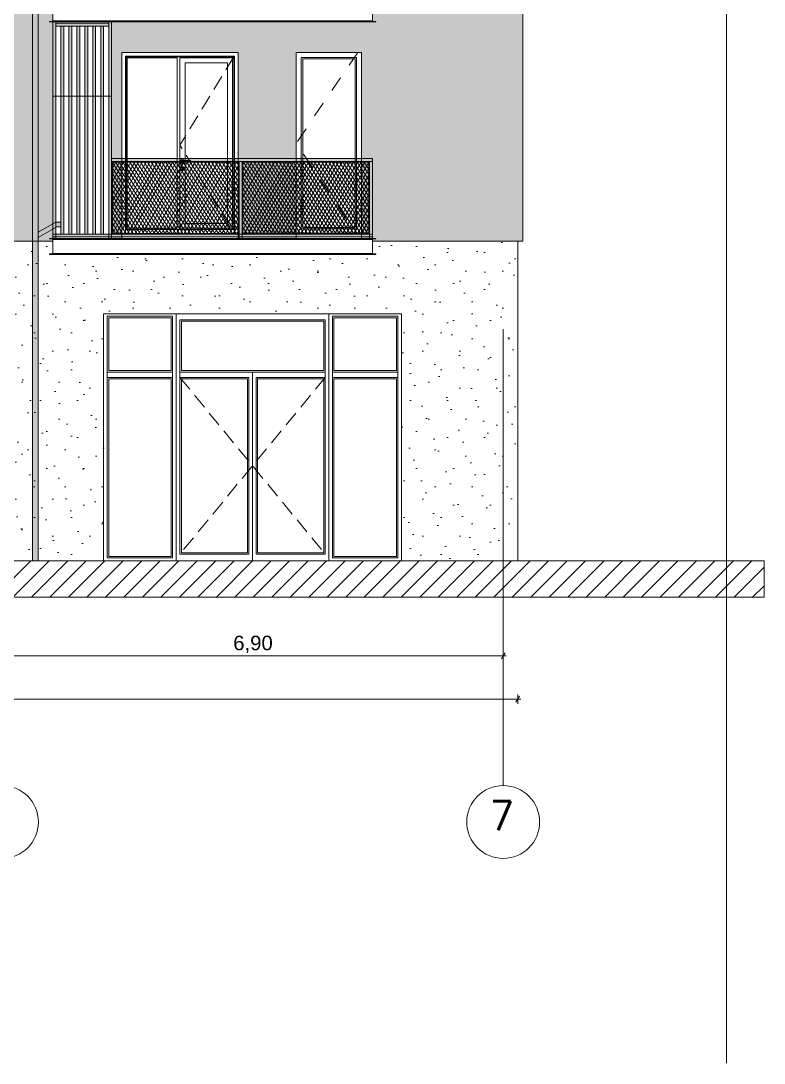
# Model space of a CAD drawing. Header units: metres. Extents: x 476297 to 476657, y 4620828 to 4621206.
# Drawn here: x 476577.14 to 476587.37, y 4621064.53 to 4621078.88 of the extents above; entities that cross this region are included whole.
import ezdxf

# ---------------------------------------------------------------- set-up
doc = ezdxf.new("R2010")
doc.units = ezdxf.units.M
doc.header["$MEASUREMENT"] = 0
doc.set_wipeout_variables(frame=1)
for name, pattern in [('Dashed', [0.423333, 0.211667, -0.211667]), ('Hidden Line', [0.3175, 0.211667, -0.105833]), ('Wipeout_Contour', [1, 0, -1])]:
    doc.linetypes.add(name, pattern=pattern)
for name, color, linetype in [('0_Pen_No__250', 7, 'Continuous'), ('2D Drafting - General_Pen_No__30_Pen_No__9_Pen_No__9', 7, 'Continuous'), ('2D Drafting - General_Pen_No__7', 7, 'Continuous'), ('a-iataki_Pen_No__5_Pen_No__5', 7, 'Continuous'), ('gegmebi_Pen_No__7', 7, 'Continuous'), ('New2D Drafting - General', 7, 'Continuous'), ('New2D Drafting - General_Pen_No__30_Pen_No__9_Pen_No__9', 7, 'Continuous'), ('NewStructural - Bearing', 7, 'Continuous'), ('Structural - Bearing', 7, 'Continuous'), ('zoma', 7, 'Continuous'), ('zoma_Pen_No__5_Pen_No__5', 7, 'Continuous')]:
    doc.layers.add(name, color=color, linetype=linetype)
doc.styles.add('GENERATED_STYLE_2', font='arial.ttf')
doc.dimstyles.new('GENERATED_STYLE__1', dxfattribs={"dimtxt": 0.2, "dimasz": 0.064421, "dimexe": 0.18, "dimexo": 0.003, "dimgap": 0.09, "dimtad": 1, "dimtih": 1, "dimtoh": 1, "dimzin": 0, "dimdsep": 46, "dimtxsty": 'GENERATED_STYLE_2', "dimblk": 'ARROWHEAD_2', "dimblk1": 'ARROWHEAD_2', "dimblk2": 'ARROWHEAD_2', "dimcen": 0.09, "dimclrd": 142, "dimclre": 142, "dimclrt": 142, "dimadec": 0, "dimazin": 0, "dimtfac": 1, "dimtdec": 4, "dimtmove": 0, "dimatfit": 3, "dimfxl": 1, "dimtolj": 1, "dimtzin": 0, "dimarcsym": 0})
pattern_1 = [(60, (476844.52715, 4621385.791044), (-0.038971143, 0.0225), []), (122.833095, (476844.52715, 4621385.791044), (0.0368060797, 0.01875), [])]

# ---------------------------------------------------------------- blocks, each defined once
blk = doc.blocks.new('*D527', base_point=(476844.527, 4621385.791))
at = {"layer": 'zoma', "color": 142, "linetype": 'Continuous', "lineweight": 0, "transparency": 16777216}
for p, q in [((476576.904, 4621070.183), (476576.855, 4621070.098)), ((476576.879, 4621070.077), (476576.879, 4621070.204)), ((476576.879, 4621070.14), (476583.779, 4621070.14)), ((476583.755, 4621070.098), (476583.804, 4621070.183)), ((476583.779, 4621070.077), (476583.779, 4621070.204)), ((476583.779, 4621070.14), (476583.821, 4621070.14))]:
    blk.add_line(p, q, dxfattribs=at)
at = {"layer": 'zoma', "color": 142, "lineweight": 0, "transparency": 16777216, "insert": (476580.063, 4621070.18), "char_height": 0.2, "attachment_point": 7, "style": 'GENERATED_STYLE_2'}
blk.add_mtext('\\A1;{\\pql;\\fArial CYR|b0|i0|c204|p34;6,90}', dxfattribs=at)
blk = doc.blocks.new('ARROWHEAD_2')
at = {"color": 0, "linetype": 'Continuous', "lineweight": 0}
for p, q in [((0, 0), (-1, 0)), ((-0.38, -0.66), (0.38, 0.66))]:
    blk.add_line(p, q, dxfattribs=at)
blk = doc.blocks.new('*D706', base_point=(476844.527, 4621385.791))
at = {"layer": 'zoma', "color": 142, "linetype": 'Continuous', "lineweight": 0, "transparency": 16777216}
for p, q in [((476542.204, 4621069.587), (476542.155, 4621069.502)), ((476542.179, 4621069.481), (476542.179, 4621069.608)), ((476583.955, 4621069.502), (476584.004, 4621069.587)), ((476583.979, 4621069.481), (476583.979, 4621069.608)), ((476542.138, 4621069.544), (476542.179, 4621069.544)), ((476542.179, 4621069.544), (476583.979, 4621069.544)), ((476583.979, 4621069.544), (476584.02, 4621069.544))]:
    blk.add_line(p, q, dxfattribs=at)
at = {"layer": 'zoma', "color": 142, "lineweight": 0, "transparency": 16777216, "insert": (476562.737, 4621069.584), "char_height": 0.2, "attachment_point": 7, "style": 'GENERATED_STYLE_2'}
blk.add_mtext('\\A1;{\\pql;\\fArial CYR|b0|i0|c204|p34;41,80}', dxfattribs=at)

msp = doc.modelspace()

# ---------------------------------------------------------------- hatches: boundary and pattern name
at = {"layer": 'New2D Drafting - General', "linetype": 'Continuous', "lineweight": 0}
h = msp.add_hatch(dxfattribs=at)
h.set_pattern_fill('BATT_INSULATION', style=0, pattern_type=2)
h.set_pattern_definition(pattern_1)
h.paths.add_polyline_path([(476580.134, 4621076.936), (476578.399, 4621076.936), (476578.399, 4621075.955), (476580.134, 4621075.955)])
h = msp.add_hatch(dxfattribs=at)
h.set_pattern_fill('BATT_INSULATION', style=0, pattern_type=2)
h.set_pattern_definition(pattern_1)
h.paths.add_polyline_path([(476581.929, 4621076.936), (476580.194, 4621076.936), (476580.194, 4621075.956), (476581.929, 4621075.956)])
at = {"layer": 'New2D Drafting - General_Pen_No__30_Pen_No__9_Pen_No__9', "linetype": 'Continuous', "lineweight": 0}
for points in [[(476578.349, 4621078.846), (476578.349, 4621078.805), (476577.619, 4621078.805), (476577.619, 4621078.846)], [(476577.729, 4621078.805), (476577.689, 4621078.805), (476577.689, 4621075.946), (476577.729, 4621075.946)], [(476577.799, 4621078.805), (476577.839, 4621078.805), (476577.839, 4621075.946), (476577.799, 4621075.946)], [(476577.909, 4621078.805), (476577.949, 4621078.805), (476577.949, 4621075.946), (476577.909, 4621075.946)], [(476578.019, 4621078.805), (476578.059, 4621078.805), (476578.059, 4621075.946), (476578.019, 4621075.946)], [(476578.129, 4621078.805), (476578.169, 4621078.805), (476578.169, 4621075.946), (476578.129, 4621075.946)], [(476578.279, 4621078.805), (476578.239, 4621078.805), (476578.239, 4621075.946), (476578.279, 4621075.946)], [(476581.979, 4621076.986), (476581.979, 4621076.946), (476578.389, 4621076.946), (476578.389, 4621076.986)], [(476578.399, 4621076.936), (476578.389, 4621076.946), (476580.144, 4621076.946), (476580.134, 4621076.936)], [(476578.389, 4621076.946), (476578.399, 4621076.936), (476578.399, 4621075.955), (476578.389, 4621075.946)], [(476580.144, 4621075.946), (476580.134, 4621075.956), (476580.134, 4621076.936), (476580.144, 4621076.946)], [(476580.184, 4621075.945), (476580.194, 4621075.955), (476580.194, 4621076.936), (476580.184, 4621076.946)], [(476580.194, 4621076.936), (476580.184, 4621076.946), (476581.939, 4621076.946), (476581.929, 4621076.936)], [(476581.939, 4621075.945), (476581.929, 4621075.955), (476581.929, 4621076.936), (476581.939, 4621076.946)], [(476578.399, 4621075.955), (476578.389, 4621075.946), (476580.144, 4621075.946), (476580.134, 4621075.956)], [(476580.194, 4621075.956), (476580.184, 4621075.946), (476581.939, 4621075.946), (476581.929, 4621075.956)]]:
    msp.add_hatch(color=255, dxfattribs=at).paths.add_polyline_path(points)

# ---------------------------------------------------------------- linework, layer by layer
at = {"layer": '2D Drafting - General_Pen_No__7', "color": 7, "linetype": 'Continuous', "lineweight": 0, "flags": 128}
for points in [[(476580.125, 4621075.946), (476578.529, 4621075.946), (476578.529, 4621078.446), (476580.129, 4621078.446)], [(476580.129, 4621078.446), (476580.129, 4621075.946), (476580.125, 4621075.946)]]:
    msp.add_lwpolyline(points, dxfattribs=at)
for points in [[(476578.579, 4621078.396), (476580.079, 4621078.396), (476580.079, 4621075.946), (476578.579, 4621075.946)], [(476578.589, 4621078.386), (476580.069, 4621078.386), (476580.069, 4621076.006), (476578.589, 4621076.006)], [(476578.604, 4621078.371), (476579.289, 4621078.371), (476579.289, 4621076.026), (476578.604, 4621076.026)], [(476579.329, 4621078.371), (476580.054, 4621078.371), (476580.054, 4621076.026), (476579.329, 4621076.026)], [(476581.829, 4621078.446), (476580.929, 4621078.446), (476580.929, 4621075.946), (476581.829, 4621075.946)], [(476581.759, 4621078.376), (476580.999, 4621078.376), (476580.999, 4621076.016), (476581.759, 4621076.016)], [(476581.739, 4621078.355), (476581.019, 4621078.355), (476581.019, 4621076.036), (476581.739, 4621076.036)], [(476579.399, 4621078.301), (476579.984, 4621078.301), (476579.984, 4621076.091), (476579.399, 4621076.091)]]:
    msp.add_lwpolyline(points, close=True, dxfattribs=at)
at = {"layer": '2D Drafting - General_Pen_No__7', "color": 7, "linetype": 'Hidden Line', "lineweight": 0, "flags": 128}
msp.add_lwpolyline([(476580.069, 4621078.386), (476579.329, 4621077.171), (476580.078, 4621075.947)], dxfattribs=at)
at = {"layer": '2D Drafting - General_Pen_No__7', "color": 7, "linetype": 'Dashed', "lineweight": 0, "flags": 128}
msp.add_lwpolyline([(476581.778, 4621078.446), (476580.93, 4621077.197), (476581.757, 4621075.946)], dxfattribs=at)
at = {"layer": 'New2D Drafting - General', "color": 7, "linetype": 'Continuous', "lineweight": 0, "flags": 128}
for points in [[(476580.134, 4621076.936), (476578.399, 4621076.936), (476578.399, 4621075.955), (476580.134, 4621075.955)], [(476581.929, 4621076.936), (476580.194, 4621076.936), (476580.194, 4621075.956), (476581.929, 4621075.956)]]:
    msp.add_lwpolyline(points, close=True, dxfattribs=at)
at = {"layer": 'New2D Drafting - General_Pen_No__30_Pen_No__9_Pen_No__9', "color": 7, "linetype": 'Continuous', "lineweight": 0, "flags": 128}
for points in [[(476578.349, 4621078.846), (476578.349, 4621078.805), (476577.619, 4621078.805), (476577.619, 4621078.846)], [(476577.729, 4621078.805), (476577.689, 4621078.805), (476577.689, 4621075.946), (476577.729, 4621075.946)], [(476577.799, 4621078.805), (476577.839, 4621078.805), (476577.839, 4621075.946), (476577.799, 4621075.946)], [(476577.909, 4621078.805), (476577.949, 4621078.805), (476577.949, 4621075.946), (476577.909, 4621075.946)], [(476578.019, 4621078.805), (476578.059, 4621078.805), (476578.059, 4621075.946), (476578.019, 4621075.946)], [(476578.129, 4621078.805), (476578.169, 4621078.805), (476578.169, 4621075.946), (476578.129, 4621075.946)], [(476578.279, 4621078.805), (476578.239, 4621078.805), (476578.239, 4621075.946), (476578.279, 4621075.946)], [(476581.979, 4621076.986), (476581.979, 4621076.946), (476578.389, 4621076.946), (476578.389, 4621076.986)], [(476578.399, 4621076.936), (476578.389, 4621076.946), (476580.144, 4621076.946), (476580.134, 4621076.936)], [(476578.389, 4621076.946), (476578.399, 4621076.936), (476578.399, 4621075.955), (476578.389, 4621075.946)], [(476580.144, 4621075.946), (476580.134, 4621075.956), (476580.134, 4621076.936), (476580.144, 4621076.946)], [(476580.184, 4621075.945), (476580.194, 4621075.955), (476580.194, 4621076.936), (476580.184, 4621076.946)], [(476580.194, 4621076.936), (476580.184, 4621076.946), (476581.939, 4621076.946), (476581.929, 4621076.936)], [(476581.939, 4621075.945), (476581.929, 4621075.955), (476581.929, 4621076.936), (476581.939, 4621076.946)], [(476578.399, 4621075.955), (476578.389, 4621075.946), (476580.144, 4621075.946), (476580.134, 4621075.956)], [(476580.194, 4621075.956), (476580.184, 4621075.946), (476581.939, 4621075.946), (476581.929, 4621075.956)]]:
    msp.add_lwpolyline(points, close=True, dxfattribs=at)
at = {"layer": 'NewStructural - Bearing', "color": 1, "linetype": 'Continuous', "lineweight": 0}
msp.add_line((476586.852, 4621091.265), (476586.852, 4621064.534), dxfattribs=at)
at = {"layer": 'NewStructural - Bearing', "color": 7, "linetype": 'Continuous', "lineweight": 0}
for p, q in [((476579.337, 4621076.959), (476579.333, 4621076.946)), ((476579.333, 4621076.946), (476579.337, 4621076.932)), ((476579.346, 4621076.969), (476579.337, 4621076.959)), ((476579.337, 4621076.932), (476579.346, 4621076.922)), ((476579.36, 4621076.973), (476579.346, 4621076.969)), ((476579.346, 4621076.922), (476579.36, 4621076.919)), ((476579.353, 4621076.953), (476579.35, 4621076.946)), ((476579.35, 4621076.946), (476579.353, 4621076.939)), ((476579.354, 4621076.953), (476579.352, 4621076.946)), ((476579.352, 4621076.946), (476579.354, 4621076.939)), ((476579.36, 4621076.956), (476579.353, 4621076.953)), ((476579.353, 4621076.939), (476579.36, 4621076.936)), ((476579.359, 4621076.953), (476579.357, 4621076.946)), ((476579.357, 4621076.946), (476579.359, 4621076.939)), ((476579.373, 4621076.969), (476579.36, 4621076.973)), ((476579.36, 4621076.956), (476579.361, 4621076.956)), ((476579.36, 4621076.936), (476579.361, 4621076.936)), ((476579.36, 4621076.919), (476579.373, 4621076.922)), ((476579.361, 4621076.956), (476579.364, 4621076.956)), ((476579.361, 4621076.936), (476579.364, 4621076.936)), ((476579.364, 4621076.956), (476579.369, 4621076.956)), ((476579.364, 4621076.936), (476579.369, 4621076.936)), ((476579.366, 4621076.953), (476579.365, 4621076.946)), ((476579.365, 4621076.946), (476579.366, 4621076.939)), ((476579.369, 4621076.956), (476579.375, 4621076.956)), ((476579.369, 4621076.936), (476579.375, 4621076.936)), ((476579.383, 4621076.959), (476579.373, 4621076.969)), ((476579.373, 4621076.922), (476579.383, 4621076.932)), ((476579.375, 4621076.956), (476579.455, 4621076.956)), ((476579.375, 4621076.936), (476579.455, 4621076.936)), ((476579.384, 4621076.956), (476579.383, 4621076.959)), ((476579.383, 4621076.932), (476579.384, 4621076.936)), ((476579.455, 4621076.956), (476579.461, 4621076.956)), ((476579.455, 4621076.936), (476579.461, 4621076.936)), ((476579.461, 4621076.956), (476579.466, 4621076.956)), ((476579.461, 4621076.936), (476579.466, 4621076.936)), ((476579.463, 4621076.953), (476579.465, 4621076.946)), ((476579.465, 4621076.946), (476579.463, 4621076.939)), ((476579.466, 4621076.956), (476579.469, 4621076.956)), ((476579.466, 4621076.936), (476579.469, 4621076.936)), ((476579.469, 4621076.956), (476579.47, 4621076.956)), ((476579.469, 4621076.936), (476579.47, 4621076.936)), ((476579.47, 4621076.956), (476579.477, 4621076.953)), ((476579.477, 4621076.939), (476579.47, 4621076.936)), ((476579.471, 4621076.953), (476579.473, 4621076.946)), ((476579.473, 4621076.946), (476579.471, 4621076.939)), ((476579.476, 4621076.953), (476579.478, 4621076.946)), ((476579.478, 4621076.946), (476579.476, 4621076.939)), ((476579.477, 4621076.953), (476579.48, 4621076.946)), ((476579.48, 4621076.946), (476579.477, 4621076.939)), ((476579.337, 4621076.859), (476579.333, 4621076.846)), ((476579.333, 4621076.846), (476579.337, 4621076.832)), ((476579.346, 4621076.869), (476579.337, 4621076.859)), ((476579.337, 4621076.832), (476579.346, 4621076.822)), ((476579.36, 4621076.873), (476579.346, 4621076.869)), ((476579.346, 4621076.822), (476579.36, 4621076.819)), ((476579.353, 4621076.857), (476579.355, 4621076.861)), ((476579.353, 4621076.857), (476579.353, 4621076.855)), ((476579.355, 4621076.85), (476579.353, 4621076.855)), ((476579.355, 4621076.861), (476579.36, 4621076.863)), ((476579.355, 4621076.848), (476579.355, 4621076.85)), ((476579.355, 4621076.848), (476579.355, 4621076.846)), ((476579.355, 4621076.846), (476579.355, 4621076.843)), ((476579.355, 4621076.843), (476579.355, 4621076.837)), ((476579.355, 4621076.837), (476579.355, 4621076.833)), ((476579.356, 4621076.83), (476579.355, 4621076.833)), ((476579.36, 4621076.828), (476579.356, 4621076.83)), ((476579.373, 4621076.869), (476579.36, 4621076.873)), ((476579.36, 4621076.863), (476579.365, 4621076.861)), ((476579.364, 4621076.83), (476579.36, 4621076.828)), ((476579.36, 4621076.819), (476579.373, 4621076.822)), ((476579.365, 4621076.833), (476579.364, 4621076.83)), ((476579.367, 4621076.857), (476579.365, 4621076.861)), ((476579.367, 4621076.855), (476579.365, 4621076.85)), ((476579.365, 4621076.85), (476579.365, 4621076.848)), ((476579.365, 4621076.848), (476579.365, 4621076.846)), ((476579.365, 4621076.846), (476579.365, 4621076.843)), ((476579.365, 4621076.843), (476579.365, 4621076.837)), ((476579.365, 4621076.837), (476579.365, 4621076.833)), ((476579.367, 4621076.857), (476579.367, 4621076.855)), ((476579.383, 4621076.859), (476579.373, 4621076.869)), ((476579.373, 4621076.822), (476579.383, 4621076.832)), ((476579.387, 4621076.846), (476579.383, 4621076.859)), ((476579.383, 4621076.832), (476579.387, 4621076.846))]:
    msp.add_line(p, q, dxfattribs=at)
at = {"layer": 'Structural - Bearing', "color": 7, "linetype": 'Continuous', "lineweight": 0}
for p, q in [((476577.532, 4621078.868), (476577.533, 4621078.87)), ((476577.532, 4621078.866), (476577.532, 4621078.868)), ((476577.532, 4621078.868), (476582.025, 4621078.868)), ((476577.532, 4621078.866), (476582.025, 4621078.866)), ((476577.533, 4621078.87), (476577.534, 4621078.871)), ((476577.534, 4621078.871), (476577.536, 4621078.872)), ((476577.536, 4621078.872), (476577.537, 4621078.872)), ((476577.537, 4621078.872), (476577.574, 4621078.876)), ((476577.537, 4621078.872), (476582.021, 4621078.872)), ((476577.574, 4621078.876), (476577.576, 4621078.876)), ((476577.574, 4621078.876), (476581.983, 4621078.876)), ((476577.576, 4621078.876), (476577.577, 4621078.877)), ((476577.577, 4621078.877), (476577.578, 4621078.878)), ((476577.578, 4621078.878), (476577.579, 4621078.88)), ((476577.579, 4621078.88), (476581.979, 4621078.88)), ((476581.979, 4621078.878), (476581.979, 4621078.88)), ((476581.98, 4621078.877), (476581.979, 4621078.878)), ((476581.982, 4621078.876), (476581.98, 4621078.877)), ((476581.983, 4621078.876), (476581.982, 4621078.876)), ((476582.021, 4621078.872), (476581.983, 4621078.876)), ((476582.022, 4621078.872), (476582.021, 4621078.872)), ((476582.024, 4621078.871), (476582.022, 4621078.872)), ((476582.025, 4621078.87), (476582.024, 4621078.871)), ((476582.025, 4621078.868), (476582.025, 4621078.87)), ((476582.025, 4621078.866), (476582.025, 4621078.868))]:
    msp.add_line(p, q, dxfattribs=at)
at = {"layer": 'zoma_Pen_No__5_Pen_No__5', "color": 142, "linetype": 'Continuous', "lineweight": 0}
for centre in [(476576.879, 4621067.853), (476583.779, 4621067.853)]:
    msp.add_circle(centre, 0.501, dxfattribs=at)

# ---------------------------------------------------------------- texts
at = {"layer": 'a-iataki_Pen_No__5_Pen_No__5', "color": 142, "linetype": 'Continuous', "lineweight": 0, "insert": (476583.931, 4621068.142), "char_height": 0.4, "attachment_point": 3}
msp.add_mtext('\\A1;{\\pqr;\\Ftxt.shx;7}', dxfattribs=at)

# ---------------------------------------------------------------- dimensions: what is measured, and where the dimension line sits
at = {"layer": 'zoma', "color": 142, "linetype": 'Continuous', "lineweight": 0}
dim = msp.add_linear_dim(base=(476583.779, 4621070.14), p1=(476576.879, 4621067.824), p2=(476583.779, 4621067.558), dimstyle='GENERATED_STYLE__1', dxfattribs=at)
dim.commit()
dim.dimension.update_dxf_attribs({"geometry": '*D527', "text_midpoint": (476580.323, 4621070.28), "dimtype": 160})

# ---------------------------------------------------------------- wipeouts: each hides what was drawn before it
at = {"color": 254, "linetype": 'Wipeout_Contour', "lineweight": 0, "ltscale": 106848431.9085788}
msp.add_wipeout([(476570.179, 4621075.666), (476570.179, 4621074.845), (476570.179, 4621071.445), (476570.379, 4621071.445), (476570.379, 4621074.845), (476573.179, 4621074.845), (476573.179, 4621071.446), (476573.879, 4621071.446), (476573.879, 4621074.845), (476576.679, 4621074.845), (476576.679, 4621071.446), (476578.279, 4621071.446), (476578.279, 4621074.846), (476582.379, 4621074.846), (476582.379, 4621071.446), (476583.979, 4621071.446), (476583.979, 4621075.846), (476581.979, 4621075.846), (476581.979, 4621075.666), (476577.579, 4621075.666), (476577.579, 4621075.846), (476576.679, 4621075.846), (476576.679, 4621075.666)], dxfattribs=at).dxf.layer = 'New2D Drafting - General_Pen_No__30_Pen_No__9_Pen_No__9'

# ---------------------------------------------------------------- next in the draw order: hatches: boundary and pattern name
at = {"layer": '0_Pen_No__250', "linetype": 'Continuous', "lineweight": 0}
for points in [[(476577.379, 4621071.446), (476577.379, 4621082.371), (476577.299, 4621082.371), (476577.299, 4621071.446)], [(476577.379, 4621075.897), (476577.379, 4621075.971), (476577.619, 4621076.11), (476577.689, 4621076.11), (476577.689, 4621076.046), (476577.635, 4621076.046)]]:
    msp.add_hatch(color=250, dxfattribs=at).paths.add_polyline_path(points)
at = {"layer": '2D Drafting - General_Pen_No__30_Pen_No__9_Pen_No__9', "linetype": 'Continuous', "lineweight": 0}
h = msp.add_hatch(dxfattribs=at)
h.set_pattern_fill('BRICK___RUNNING_BOND', color=252, style=0, pattern_type=2)
h.set_pattern_definition([(180, (476538.83115, 4621075.4791), (0, 0.06664), []), (90, (476538.83115, 4621075.4791), (0.2448, 0), [0.06664, -0.06664]), (90, (476538.70875, 4621075.54574), (0.2448, 0), [0.06664, -0.06664])])
h.paths.add_polyline_path([(476566.579, 4621079.146), (476566.579, 4621081.646), (476566.579, 4621082.346), (476566.579, 4621084.846), (476566.579, 4621085.945), (476584.049, 4621085.945), (476584.049, 4621085.486), (476584.049, 4621075.846), (476581.979, 4621075.846), (476581.979, 4621075.886), (476581.829, 4621075.886), (476581.829, 4621078.446), (476580.929, 4621078.446), (476580.929, 4621075.886), (476580.129, 4621075.886), (476580.129, 4621078.446), (476578.529, 4621078.446), (476578.529, 4621075.886), (476578.389, 4621075.886), (476578.389, 4621078.866), (476581.829, 4621078.866), (476581.979, 4621078.866), (476581.979, 4621079.086), (476581.829, 4621079.086), (476581.829, 4621081.646), (476580.929, 4621081.646), (476580.929, 4621079.086), (476580.129, 4621079.086), (476580.129, 4621081.646), (476578.529, 4621081.646), (476578.529, 4621079.086), (476578.389, 4621079.086), (476578.389, 4621082.066), (476581.979, 4621082.066), (476581.979, 4621082.286), (476581.829, 4621082.286), (476581.829, 4621084.846), (476580.929, 4621084.846), (476580.929, 4621082.286), (476580.129, 4621082.286), (476580.129, 4621084.846), (476578.529, 4621084.846), (476578.529, 4621082.286), (476578.389, 4621082.286), (476578.389, 4621085.266), (476581.979, 4621085.266), (476581.979, 4621085.486), (476577.579, 4621085.486), (476577.579, 4621085.266), (476577.579, 4621075.846), (476576.679, 4621075.846), (476576.679, 4621085.486), (476570.18, 4621085.486), (476570.179, 4621071.446), (476566.579, 4621071.446), (476566.579, 4621079.146)])
h.paths.add_polyline_path([(476569.179, 4621076.846), (476567.579, 4621076.846), (476567.579, 4621078.446), (476569.179, 4621078.446)], flags=0)
h.paths.add_polyline_path([(476567.579, 4621080.046), (476569.179, 4621080.046), (476569.179, 4621081.646), (476567.579, 4621081.646)], flags=0)
h.paths.add_polyline_path([(476567.579, 4621083.246), (476567.579, 4621084.846), (476569.179, 4621084.846), (476569.179, 4621083.246)], flags=0)
at = {"layer": '2D Drafting - General_Pen_No__7', "linetype": 'Continuous', "lineweight": 0}
h = msp.add_hatch(dxfattribs=at)
h.set_pattern_fill('MASONRY_BLOCK', style=0, pattern_type=2)
h.set_pattern_definition([(45, (476844.52715, 4621385.79104), (-0.12727922, 0.12727922), [])])
h.paths.add_polyline_path([(476535.331, 4621070.946), (476535.331, 4621071.446), (476587.371, 4621071.446), (476587.371, 4621070.946)])
at = {"layer": 'New2D Drafting - General_Pen_No__30_Pen_No__9_Pen_No__9', "linetype": 'Continuous', "lineweight": 0}
for points in [[(476577.619, 4621078.866), (476577.579, 4621078.866), (476577.579, 4621075.886), (476577.619, 4621075.886)], [(476578.349, 4621078.866), (476578.389, 4621078.866), (476578.389, 4621075.886), (476578.349, 4621075.886)], [(476580.184, 4621075.885), (476580.144, 4621075.885), (476580.144, 4621076.946), (476580.184, 4621076.946)], [(476581.979, 4621075.886), (476581.939, 4621075.886), (476581.939, 4621076.946), (476581.979, 4621076.946)], [(476581.979, 4621075.946), (476581.979, 4621075.906), (476577.579, 4621075.906), (476577.579, 4621075.946)]]:
    msp.add_hatch(color=255, dxfattribs=at).paths.add_polyline_path(points)
h = msp.add_hatch(dxfattribs=at)
h.set_pattern_fill('CUT_STONE', color=8, style=0, pattern_type=2)
h.set_pattern_definition([(45, (476844.52715, 4621386.59104), (-0.25455844, 0.25455844), [0, -0.24, 0, -0.36]), (110, (476845.32715, 4621386.59104), (0.33828934, 0.12312725), [0, -0.176, 0, -0.304])])
h.paths.add_polyline_path([(476570.179, 4621075.666), (476570.179, 4621074.845), (476570.179, 4621071.445), (476570.379, 4621071.445), (476570.379, 4621074.845), (476573.179, 4621074.845), (476573.179, 4621071.446), (476573.879, 4621071.446), (476573.879, 4621074.845), (476576.679, 4621074.845), (476576.679, 4621071.446), (476578.279, 4621071.446), (476578.279, 4621074.846), (476582.379, 4621074.846), (476582.379, 4621071.446), (476583.979, 4621071.446), (476583.979, 4621075.846), (476581.979, 4621075.846), (476581.979, 4621075.666), (476577.579, 4621075.666), (476577.579, 4621075.846), (476576.679, 4621075.846), (476576.679, 4621075.666)])

# ---------------------------------------------------------------- next in the draw order: linework, layer by layer
at = {"layer": '0_Pen_No__250', "color": 7, "linetype": 'Continuous', "lineweight": 0, "flags": 128}
for points in [[(476577.379, 4621071.446), (476577.379, 4621082.371), (476577.299, 4621082.371), (476577.299, 4621071.446)], [(476577.379, 4621075.897), (476577.379, 4621075.971), (476577.619, 4621076.11), (476577.689, 4621076.11), (476577.689, 4621076.046), (476577.635, 4621076.046)]]:
    msp.add_lwpolyline(points, close=True, dxfattribs=at)
at = {"layer": '2D Drafting - General_Pen_No__30_Pen_No__9_Pen_No__9', "color": 7, "linetype": 'Continuous', "lineweight": 0, "flags": 128}
for points in [[(476577.579, 4621085.266), (476577.579, 4621075.846), (476576.679, 4621075.846), (476576.679, 4621085.486)], [(476584.049, 4621085.486), (476584.049, 4621075.846), (476581.979, 4621075.846), (476581.979, 4621075.886), (476581.829, 4621075.886), (476581.829, 4621078.446), (476580.929, 4621078.446), (476580.929, 4621075.886), (476580.129, 4621075.886), (476580.129, 4621078.446), (476578.529, 4621078.446), (476578.529, 4621075.886), (476578.389, 4621075.886), (476578.389, 4621078.866), (476581.829, 4621078.866), (476581.979, 4621078.866), (476581.979, 4621079.086)]]:
    msp.add_lwpolyline(points, dxfattribs=at)
at = {"layer": '2D Drafting - General_Pen_No__7', "color": 7, "linetype": 'Continuous', "lineweight": 0, "flags": 128}
for points in [[(476579.279, 4621074.846), (476578.279, 4621074.846), (476578.279, 4621071.446), (476579.279, 4621071.446)], [(476578.349, 4621074.793), (476579.209, 4621074.793), (476579.209, 4621074.066), (476578.349, 4621074.066)], [(476579.279, 4621074.846), (476581.379, 4621074.846), (476581.379, 4621071.446), (476579.279, 4621071.446)], [(476581.379, 4621074.846), (476582.379, 4621074.846), (476582.379, 4621071.446), (476581.379, 4621071.446)], [(476582.309, 4621074.793), (476581.449, 4621074.793), (476581.449, 4621074.066), (476582.309, 4621074.066)], [(476578.349, 4621073.953), (476579.209, 4621073.953), (476579.209, 4621071.508), (476578.349, 4621071.508)], [(476582.309, 4621073.953), (476581.449, 4621073.953), (476581.449, 4621071.508), (476582.309, 4621071.508)], [(476535.331, 4621070.946), (476535.331, 4621071.446), (476587.371, 4621071.446), (476587.371, 4621070.946)]]:
    msp.add_lwpolyline(points, close=True, dxfattribs=at)
for points in [[(476579.229, 4621074.813), (476578.329, 4621074.813)], [(476578.329, 4621071.488), (476578.329, 4621074.813)], [(476578.329, 4621071.488), (476579.229, 4621071.488), (476579.229, 4621074.813)], [(476580.279, 4621073.972), (476580.279, 4621071.54), (476579.329, 4621071.54), (476579.329, 4621074.765)], [(476580.379, 4621073.972), (476580.379, 4621071.54), (476581.329, 4621071.54), (476581.329, 4621074.765), (476579.329, 4621074.765)], [(476581.309, 4621074.066), (476581.309, 4621074.745), (476579.349, 4621074.745)], [(476579.349, 4621074.745), (476579.349, 4621074.066)], [(476581.43, 4621074.813), (476582.329, 4621074.813)], [(476582.329, 4621071.488), (476581.43, 4621071.488), (476581.43, 4621074.813)], [(476582.329, 4621071.488), (476582.329, 4621074.813)], [(476580.329, 4621074.046), (476580.329, 4621072.896), (476580.329, 4621071.446)], [(476579.349, 4621073.953), (476579.349, 4621071.56), (476580.259, 4621071.56), (476580.259, 4621073.953)], [(476580.399, 4621073.953), (476580.399, 4621071.56), (476581.309, 4621071.56), (476581.309, 4621073.953)]]:
    msp.add_lwpolyline(points, dxfattribs=at)
at = {"layer": '2D Drafting - General_Pen_No__7', "color": 7, "linetype": 'Hidden Line', "lineweight": 0, "flags": 128}
for points in [[(476579.329, 4621073.972), (476581.329, 4621071.54)], [(476581.329, 4621073.972), (476579.329, 4621071.54)]]:
    msp.add_lwpolyline(points, dxfattribs=at)
at = {"layer": 'gegmebi_Pen_No__7', "color": 7, "linetype": 'Continuous', "lineweight": 0}
for p, q in [((476578.329, 4621074.046), (476579.229, 4621074.046)), ((476579.329, 4621074.046), (476581.329, 4621074.046)), ((476579.349, 4621074.066), (476581.309, 4621074.066)), ((476582.329, 4621074.046), (476581.43, 4621074.046)), ((476578.329, 4621073.972), (476579.229, 4621073.972)), ((476579.329, 4621073.972), (476580.279, 4621073.972)), ((476579.349, 4621073.953), (476580.259, 4621073.953)), ((476580.379, 4621073.972), (476581.329, 4621073.972)), ((476580.399, 4621073.953), (476581.309, 4621073.953)), ((476582.329, 4621073.972), (476581.43, 4621073.972))]:
    msp.add_line(p, q, dxfattribs=at)
at = {"layer": 'New2D Drafting - General_Pen_No__30_Pen_No__9_Pen_No__9', "color": 7, "linetype": 'Continuous', "lineweight": 0, "flags": 128}
for points in [[(476577.619, 4621078.866), (476577.579, 4621078.866), (476577.579, 4621075.886), (476577.619, 4621075.886)], [(476578.349, 4621078.866), (476578.389, 4621078.866), (476578.389, 4621075.886), (476578.349, 4621075.886)], [(476578.389, 4621075.886), (476577.579, 4621075.886), (476577.579, 4621077.845), (476578.389, 4621077.845)], [(476580.184, 4621075.885), (476580.144, 4621075.885), (476580.144, 4621076.946), (476580.184, 4621076.946)], [(476581.979, 4621075.886), (476581.939, 4621075.886), (476581.939, 4621076.946), (476581.979, 4621076.946)], [(476581.979, 4621075.946), (476581.979, 4621075.906), (476577.579, 4621075.906), (476577.579, 4621075.946)], [(476570.179, 4621075.666), (476570.179, 4621074.845), (476570.179, 4621071.445), (476570.379, 4621071.445), (476570.379, 4621074.845), (476573.179, 4621074.845), (476573.179, 4621071.446), (476573.879, 4621071.446), (476573.879, 4621074.845), (476576.679, 4621074.845), (476576.679, 4621071.446), (476578.279, 4621071.446), (476578.279, 4621074.846), (476582.379, 4621074.846), (476582.379, 4621071.446), (476583.979, 4621071.446), (476583.979, 4621075.846), (476581.979, 4621075.846), (476581.979, 4621075.666), (476577.579, 4621075.666), (476577.579, 4621075.846), (476576.679, 4621075.846), (476576.679, 4621075.666)]]:
    msp.add_lwpolyline(points, close=True, dxfattribs=at)
at = {"layer": 'Structural - Bearing', "color": 7, "linetype": 'Continuous', "lineweight": 0}
for p, q in [((476577.532, 4621075.883), (476577.532, 4621075.886)), ((476577.532, 4621075.886), (476582.025, 4621075.886)), ((476577.533, 4621075.882), (476577.532, 4621075.883)), ((476577.532, 4621075.883), (476582.025, 4621075.883)), ((476577.534, 4621075.88), (476577.533, 4621075.882)), ((476577.536, 4621075.879), (476577.534, 4621075.88)), ((476577.537, 4621075.879), (476577.536, 4621075.879)), ((476577.574, 4621075.875), (476577.537, 4621075.879)), ((476577.537, 4621075.879), (476582.021, 4621075.879)), ((476577.576, 4621075.875), (476577.574, 4621075.875)), ((476577.574, 4621075.875), (476581.983, 4621075.875)), ((476577.577, 4621075.874), (476577.576, 4621075.875)), ((476577.578, 4621075.873), (476577.577, 4621075.874)), ((476581.979, 4621075.873), (476581.98, 4621075.874)), ((476581.98, 4621075.874), (476581.982, 4621075.875)), ((476581.982, 4621075.875), (476581.983, 4621075.875)), ((476581.983, 4621075.875), (476582.021, 4621075.879)), ((476582.021, 4621075.879), (476582.022, 4621075.879)), ((476582.022, 4621075.879), (476582.024, 4621075.88)), ((476582.024, 4621075.88), (476582.025, 4621075.882)), ((476582.025, 4621075.883), (476582.025, 4621075.886)), ((476582.025, 4621075.882), (476582.025, 4621075.883)), ((476577.579, 4621075.871), (476577.578, 4621075.873)), ((476577.579, 4621075.68), (476577.579, 4621075.871)), ((476577.579, 4621075.871), (476581.979, 4621075.871)), ((476581.979, 4621075.871), (476581.979, 4621075.873)), ((476581.979, 4621075.68), (476581.979, 4621075.871)), ((476577.532, 4621075.668), (476577.533, 4621075.67)), ((476577.532, 4621075.666), (476577.532, 4621075.668)), ((476577.532, 4621075.668), (476582.025, 4621075.668)), ((476577.532, 4621075.666), (476582.025, 4621075.666)), ((476577.533, 4621075.67), (476577.534, 4621075.671)), ((476577.534, 4621075.671), (476577.536, 4621075.672)), ((476577.536, 4621075.672), (476577.537, 4621075.672)), ((476577.537, 4621075.672), (476577.574, 4621075.676)), ((476577.537, 4621075.672), (476582.021, 4621075.672)), ((476577.574, 4621075.676), (476577.576, 4621075.676)), ((476577.574, 4621075.676), (476581.983, 4621075.676)), ((476577.576, 4621075.676), (476577.577, 4621075.677)), ((476577.577, 4621075.677), (476577.578, 4621075.678)), ((476577.578, 4621075.678), (476577.579, 4621075.68)), ((476577.579, 4621075.68), (476581.979, 4621075.68)), ((476581.979, 4621075.678), (476581.979, 4621075.68)), ((476581.98, 4621075.677), (476581.979, 4621075.678)), ((476581.982, 4621075.676), (476581.98, 4621075.677)), ((476581.983, 4621075.676), (476581.982, 4621075.676)), ((476582.021, 4621075.672), (476581.983, 4621075.676)), ((476582.022, 4621075.672), (476582.021, 4621075.672)), ((476582.024, 4621075.671), (476582.022, 4621075.672)), ((476582.025, 4621075.67), (476582.024, 4621075.671)), ((476582.025, 4621075.668), (476582.025, 4621075.67)), ((476582.025, 4621075.666), (476582.025, 4621075.668))]:
    msp.add_line(p, q, dxfattribs=at)
at = {"layer": 'zoma_Pen_No__5_Pen_No__5', "color": 142, "linetype": 'Continuous', "lineweight": 0}
msp.add_line((476583.779, 4621074.636), (476583.779, 4621068.354), dxfattribs=at)

# ---------------------------------------------------------------- next in the draw order: dimensions: what is measured, and where the dimension line sits
at = {"layer": 'zoma', "color": 142, "linetype": 'Continuous', "lineweight": 0}
dim = msp.add_linear_dim(base=(476583.979, 4621069.544), p1=(476542.179, 4621071.446), p2=(476583.979, 4621071.446), dimstyle='GENERATED_STYLE__1', dxfattribs=at)
dim.commit()
dim.dimension.update_dxf_attribs({"geometry": '*D706', "text_midpoint": (476563.073, 4621069.684), "dimtype": 160})

doc.saveas('drawing.dxf')
